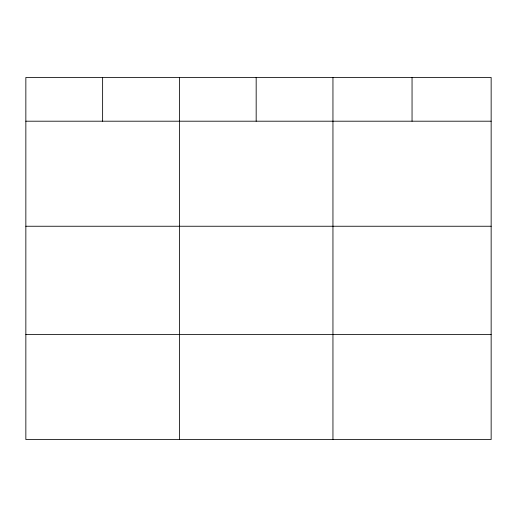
<?xml version="1.0" encoding="UTF-8"?>
<svg xmlns="http://www.w3.org/2000/svg" width="517" height="517" viewBox="0 0 517 517"><rect width="100%" height="100%" fill="white"/><g stroke="black" fill="none" stroke-linecap="round" stroke-linejoin="round"><path stroke-width="0.78" d="M491.15 226.246L491.15 77.466L25.85 77.466L25.85 439.534L491.15 439.534L491.15 226.246L25.85 226.246M25.85 121.198L491.15 121.198M25.85 334.486L491.15 334.486M412.049 77.466L412.049 121.198M332.948 77.466L332.948 439.534M256.173 77.466L256.173 121.198M179.399 77.466L179.399 439.534M102.625 77.466L102.625 121.198"/></g></svg>
